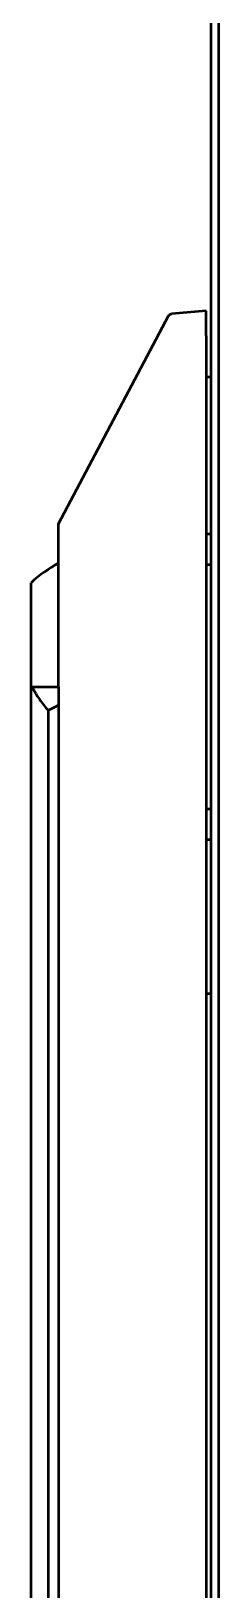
# Model space of a CAD drawing. Header units: millimetres. Extents: x -7 to 137, y -17 to 180.
# Drawn here: x -1.5 to 0, y 92.89 to 105.33 of the extents above; entities that cross this region are included whole.
import ezdxf

# ---------------------------------------------------------------- set-up
doc = ezdxf.new("R2010")
doc.units = ezdxf.units.MM
doc.layers.add('Visible (ANSI)', color=7, linetype='Continuous', lineweight=50)

msp = doc.modelspace()

# ---------------------------------------------------------------- linework, layer by layer
at = {"layer": 'Visible (ANSI)'}
for p, q in [((0, 0.267), (0, 179.868)), ((-0.063, 15.998), (-0.063, 173.986)), ((-1.282, 101.4), (-0.403, 103.06)), ((-0.379, 103.076), (-0.377, 103.076)), ((-0.376, 103.076), (-0.377, 103.076)), ((-0.102, 103.1), (-0.376, 103.076)), ((-0.102, 102.9), (-0.102, 103.1)), ((-0.102, 102.9), (-0.102, 87.301)), ((-0.102, 102.575), (-0.063, 102.573)), ((-1.282, 101.231), (-1.282, 101.4)), ((-0.102, 101.32), (-0.063, 101.32)), ((-1.282, 100.1), (-1.282, 101.231)), ((-0.102, 101.075), (-0.063, 101.075)), ((-1.502, 100.1), (-1.502, 100.929)), ((-1.502, 87.492), (-1.502, 100.1)), ((-1.496, 100.1), (-1.502, 100.1)), ((-1.496, 100.1), (-1.282, 100.1)), ((-1.282, 100.1), (-1.282, 89.901)), ((-1.364, 99.91), (-1.364, 88.177)), ((-0.102, 99.125), (-0.063, 99.125)), ((-0.102, 98.88), (-0.063, 98.88)), ((-0.102, 97.65), (-0.063, 97.65))]:
    msp.add_line(p, q, dxfattribs=at)
msp.add_arc((-0.742, 100.1), 1.125, 118.6854, 132.4973, dxfattribs=at)
for points, knots in [([(-0.403, 103.06), (-0.401, 103.063), (-0.399, 103.065), (-0.395, 103.07), (-0.392, 103.072), (-0.386, 103.074), (-0.383, 103.075), (-0.38, 103.076), (-0.379, 103.076), (-0.379, 103.076)], [0, 0, 0, 0, 0.00969095, 0.00969095, 0.01924531, 0.01924531, 0.02880458, 0.02880458, 0.02977448, 0.02977448, 0.02977448, 0.02977448]), ([(-1.496, 100.1), (-1.476, 100.063), (-1.454, 100.029), (-1.413, 99.969), (-1.389, 99.937), (-1.364, 99.91)], [-1.7693951, -1.7693951, -1.7693951, -1.7693951, -1.6045871, -1.6045871, -1.4251821, -1.4251821, -1.4251821, -1.4251821])]:
    msp.add_open_spline(points, degree=3, knots=knots, dxfattribs=at)
msp.add_open_spline([(-1.282, 99.955), (-1.308, 99.939), (-1.335, 99.924), (-1.364, 99.91)], degree=3, dxfattribs=at)

doc.saveas('drawing.dxf')
